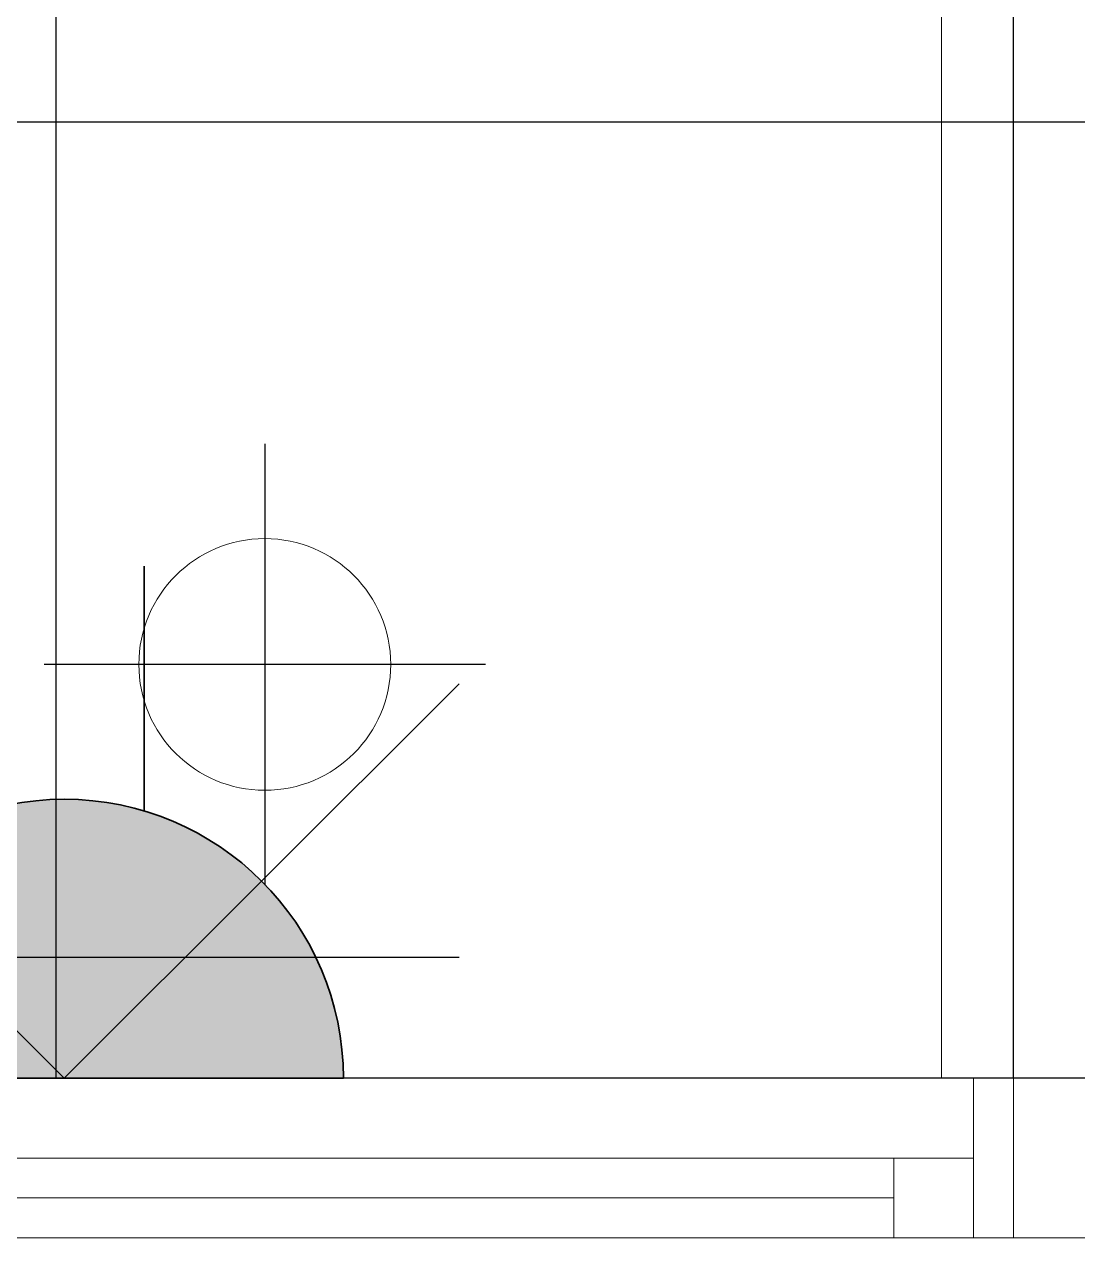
# Model space of a CAD drawing. Extents: x -178977 to 231842, y -29287 to 19916.
# Drawn here: x 40656 to 41316, y -910 to -149 of the extents above; entities that cross this region are included whole.
import ezdxf
from ezdxf.enums import TextEntityAlignment as Align

# ---------------------------------------------------------------- set-up
doc = ezdxf.new("R2010")
doc.units = 0
doc.header["$LTSCALE"] = 0.25
doc.linetypes.add('DASHDOT', pattern=[25.4, 12.7, -6.35, 0, -6.35])
for name, color, linetype, lineweight in [('01-First Floor-FUR$0$Aluminum', 251, 'Continuous', 5), ('01-First Floor-FUR$0$LOADING', 253, 'Continuous', 5), ('01-First Floor-FUR$0$NEW Wall', 166, 'Continuous', 5), ('01-First Floor-FUR$0$Walls', 251, 'Continuous', 5), ('E-LITE-CLNG-CNDT', 6, 'DASHDOT', 35), ('E-LITE-EXIT-NUMB', 6, 'Continuous', 25), ('E-POWR-WALL @ 100', 4, 'Continuous', 35)]:
    doc.layers.add(name, color=color, linetype=linetype, lineweight=lineweight)
doc.layers.add('01-First Floor-FUR$0$FALSE CEILING', color=251, linetype='Continuous')
doc.styles.add('DC_SIMPLEX', font='SIMPLEX.shx', dxfattribs={"width": 0.7})

# ---------------------------------------------------------------- blocks, each defined once
blk = doc.blocks.new('*X291')
at = {"color": 0}
for p, q in [((13, 1), (13, 1)), ((13, 1), (13, 1)), ((13, 1), (13, 1)), ((13, 1), (13, 1)), ((13, 1), (13, 1)), ((13, 1), (13, 1)), ((13, 1), (13, 1)), ((13, 1), (13, 1)), ((13, 1), (13, 1)), ((13, 1), (13, 1)), ((13, 1), (13, 1)), ((13, 1), (13, 1)), ((13, 1), (13, 1)), ((13, 1), (13, 1)), ((13, 1), (13, 1)), ((13, 1), (14, 1)), ((13, 1), (14, 1)), ((13, 1), (14, 1)), ((13, 1), (13, 1)), ((13, 1), (13, 1)), ((13, 1), (13, 1)), ((13, 1), (13, 1)), ((13, 1), (13, 1)), ((13, 1), (13, 1)), ((13, 1), (13, 1)), ((13, 1), (13, 1)), ((13, 1), (13, 1)), ((13, 1), (13, 1)), ((13, 1), (13, 1)), ((13, 1), (13, 1)), ((13, 1), (13, 1)), ((13, 1), (13, 1)), ((13, 1), (13, 1)), ((13, 1), (13, 1)), ((13, 1), (13, 1)), ((13, 1), (13, 1)), ((13, 1), (13, 1)), ((13, 1), (13, 1)), ((13, 1), (13, 1)), ((13, 1), (13, 1)), ((13, 1), (13, 1)), ((13, 1), (13, 1)), ((13, 1), (13, 1)), ((13, 1), (13, 1)), ((13, 1), (13, 1)), ((13, 1), (13, 1)), ((13, 1), (13, 1)), ((13, 1), (13, 1)), ((13, 1), (13, 1)), ((13, 1), (13, 1)), ((13, 1), (13, 1)), ((13, 1), (13, 1)), ((13, 1), (13, 1)), ((13, 1), (13, 1)), ((13, 1), (13, 1)), ((13, 1), (13, 1)), ((13, 1), (13, 1)), ((13, 1), (13, 1)), ((13, 1), (13, 1)), ((13, 1), (13, 1)), ((13, 1), (13, 1)), ((13, 1), (13, 1)), ((13, 1), (13, 1)), ((13, 1), (13, 1)), ((13, 1), (13, 1)), ((13, 1), (13, 1)), ((13, 1), (13, 1)), ((13, 1), (13, 1)), ((13, 1), (13, 1)), ((13, 1), (13, 1)), ((13, 1), (13, 1)), ((13, 1), (13, 1)), ((13, 1), (13, 1)), ((13, 1), (13, 1)), ((13, 1), (13, 1)), ((13, 1), (13, 1)), ((13, 1), (13, 1)), ((13, 1), (13, 1)), ((13, 1), (13, 1)), ((13, 1), (13, 1)), ((13, 1), (13, 1)), ((13, 1), (13, 1)), ((13, 1), (13, 1)), ((13, 1), (13, 1)), ((13, 1), (13, 1)), ((13, 1), (13, 1)), ((13, 1), (13, 1)), ((13, 1), (13, 1)), ((13, 1), (13, 1)), ((13, 1), (13, 1)), ((13, 1), (13, 1)), ((13, 1), (13, 1)), ((13, 1), (13, 1)), ((13, 1), (13, 1)), ((13, 1), (13, 1)), ((13, 1), (13, 1)), ((13, 1), (13, 1)), ((13, 1), (13, 1)), ((13, 1), (13, 1)), ((13, 1), (13, 1)), ((13, 1), (13, 1)), ((13, 1), (13, 1)), ((13, 1), (13, 1)), ((13, 1), (13, 1)), ((13, 1), (13, 1)), ((13, 1), (13, 1)), ((13, 1), (13, 1)), ((13, 1), (13, 1)), ((13, 1), (13, 1)), ((13, 1), (13, 1)), ((13, 1), (13, 1)), ((13, 1), (13, 1)), ((13, 1), (13, 1)), ((13, 1), (13, 1)), ((13, 1), (13, 1)), ((13, 1), (13, 1)), ((13, 1), (13, 1)), ((13, 1), (13, 1)), ((13, 1), (13, 1)), ((13, 1), (13, 1)), ((13, 1), (13, 1)), ((13, 1), (13, 1)), ((13, 1), (13, 1)), ((13, 1), (14, 1)), ((13, 0), (13, 0)), ((13, 0), (13, 0)), ((13, 0), (13, 0)), ((13, 0), (13, 0)), ((13, 0), (13, 0)), ((13, 0), (13, 0)), ((13, 0), (13, 0)), ((13, 0), (13, 0)), ((13, 0), (13, 0)), ((13, 0), (13, 0)), ((13, 0), (13, 0)), ((13, 0), (13, 0)), ((13, 0), (13, 0)), ((13, 0), (13, 0)), ((13, 0), (13, 0)), ((13, 0), (13, 0)), ((13, 0), (13, 0)), ((13, 0), (13, 0)), ((13, 0), (13, 0)), ((13, 0), (13, 0)), ((13, 0), (13, 0)), ((13, 0), (13, 0)), ((13, 0), (13, 0)), ((13, 0), (13, 0)), ((13, 0), (13, 0)), ((13, 0), (13, 0)), ((13, 0), (13, 0)), ((13, 0), (13, 0)), ((13, 0), (13, 0)), ((13, 0), (13, 0)), ((13, 0), (13, 0)), ((13, 0), (13, 0)), ((13, 0), (13, 0)), ((13, 0), (13, 0)), ((13, 0), (13, 0)), ((13, 0), (13, 0)), ((13, 0), (13, 0)), ((13, 0), (13, 0)), ((13, 0), (13, 0)), ((13, 0), (13, 0)), ((13, 0), (13, 0)), ((13, 0), (13, 0)), ((13, 0), (13, 0)), ((13, 0), (13, 0)), ((13, 0), (13, 0)), ((13, 0), (13, 0)), ((13, 0), (13, 0)), ((13, 0), (13, 0)), ((13, 0), (14, 0)), ((13, 0), (14, 0)), ((13, 0), (13, 0)), ((13, 0), (14, 0)), ((14, 1), (14, 1)), ((14, 1), (14, 1)), ((14, 1), (14, 1)), ((14, 1), (14, 1)), ((14, 1), (14, 1)), ((14, 1), (14, 1)), ((14, 1), (14, 1)), ((14, 1), (14, 1)), ((14, 1), (14, 1)), ((14, 1), (14, 1)), ((14, 1), (14, 1)), ((14, 1), (14, 1)), ((14, 1), (14, 1)), ((14, 1), (14, 1)), ((14, 1), (14, 1)), ((14, 1), (14, 1)), ((14, 1), (14, 1)), ((14, 1), (14, 1)), ((14, 1), (14, 1)), ((14, 1), (14, 1)), ((14, 1), (14, 1)), ((14, 1), (14, 1)), ((14, 1), (14, 1)), ((14, 1), (14, 1)), ((14, 1), (14, 1)), ((14, 1), (14, 1)), ((14, 1), (14, 1)), ((14, 1), (14, 1)), ((14, 1), (14, 1)), ((14, 1), (14, 1)), ((14, 1), (14, 1)), ((14, 1), (14, 1)), ((14, 1), (14, 1)), ((14, 1), (14, 1)), ((14, 1), (14, 1)), ((14, 1), (14, 1)), ((14, 1), (14, 1)), ((14, 1), (14, 1)), ((14, 1), (14, 1)), ((14, 1), (14, 1)), ((14, 1), (14, 1)), ((14, 1), (14, 1)), ((14, 1), (14, 1)), ((14, 1), (14, 1)), ((14, 1), (14, 1)), ((14, 1), (14, 1)), ((14, 1), (14, 1)), ((14, 1), (14, 1)), ((14, 1), (14, 1)), ((14, 1), (14, 1)), ((14, 1), (14, 1)), ((14, 1), (14, 1)), ((14, 1), (14, 1)), ((14, 1), (14, 1)), ((14, 1), (14, 1)), ((14, 1), (14, 1)), ((14, 1), (14, 1)), ((14, 1), (14, 1)), ((14, 1), (14, 1)), ((14, 1), (14, 1)), ((14, 1), (14, 1)), ((14, 1), (14, 1)), ((14, 1), (14, 1)), ((14, 1), (14, 1)), ((14, 1), (14, 1)), ((14, 1), (14, 1)), ((14, 1), (14, 1)), ((14, 1), (14, 1)), ((14, 1), (14, 1)), ((14, 1), (14, 1)), ((14, 1), (14, 1)), ((14, 1), (14, 1)), ((14, 1), (14, 1)), ((14, 1), (14, 1)), ((14, 1), (14, 1)), ((14, 1), (14, 1)), ((14, 1), (14, 1)), ((14, 1), (14, 1)), ((14, 1), (14, 1)), ((14, 1), (14, 1)), ((14, 1), (14, 1)), ((14, 1), (14, 1)), ((14, 1), (14, 1)), ((14, 1), (14, 1)), ((14, 1), (14, 1)), ((14, 1), (14, 1)), ((14, 1), (14, 1)), ((14, 1), (14, 1)), ((14, 1), (14, 1)), ((14, 1), (14, 1)), ((14, 1), (14, 1)), ((14, 1), (14, 1)), ((14, 1), (14, 1)), ((14, 1), (14, 1)), ((14, 0), (14, 0)), ((14, 0), (14, 0)), ((14, 0), (14, 0)), ((14, 0), (14, 0)), ((14, 0), (14, 0)), ((14, 0), (14, 0)), ((14, 0), (14, 0)), ((14, 0), (14, 0)), ((14, 0), (14, 0)), ((14, 0), (14, 0)), ((14, 0), (14, 0)), ((14, 0), (14, 0)), ((14, 0), (14, 0)), ((14, 0), (14, 0)), ((14, 0), (14, 0)), ((14, 0), (14, 0)), ((14, 0), (14, 0)), ((14, 0), (14, 0)), ((14, 0), (14, 0)), ((14, 0), (14, 0)), ((14, 0), (14, 0)), ((14, 0), (14, 0)), ((14, 0), (14, 0)), ((14, 0), (14, 0)), ((14, 0), (14, 0)), ((14, 0), (14, 0)), ((14, 0), (14, 0)), ((14, 0), (14, 0)), ((14, 0), (14, 0)), ((14, 0), (14, 0)), ((14, 0), (14, 0)), ((14, 0), (14, 0)), ((14, 0), (14, 0)), ((14, 0), (14, 0)), ((14, 0), (14, 0)), ((14, 0), (14, 0)), ((14, 0), (14, 0)), ((14, 0), (14, 0)), ((14, 0), (14, 0)), ((14, 0), (14, 0)), ((14, 0), (14, 0)), ((14, 0), (14, 0)), ((14, 0), (14, 0)), ((14, 0), (14, 0)), ((14, 0), (14, 0)), ((14, 0), (14, 0)), ((14, 0), (14, 0)), ((14, 0), (14, 0)), ((13, 0), (13, 0)), ((13, 0), (14, 0)), ((13, 0), (13, 0)), ((13, 0), (14, 0)), ((13, 0), (13, 0)), ((13, 0), (14, 0)), ((13, 0), (13, 0)), ((13, 0), (13, 0)), ((13, 0), (13, 0)), ((13, 0), (13, 0)), ((13, 0), (14, 0)), ((13, 0), (13, 0)), ((13, 0), (14, 0)), ((13, 0), (13, 0)), ((13, 0), (14, 0)), ((13, 0), (13, 0)), ((13, 0), (14, 0)), ((13, 0), (13, 0)), ((13, 0), (14, 0)), ((13, 0), (13, 0)), ((13, 0), (14, 0)), ((13, 0), (13, 0)), ((13, 0), (14, 0)), ((13, 0), (13, 0)), ((13, 0), (13, 0)), ((13, 0), (13, 0)), ((13, 0), (14, 0)), ((13, 0), (13, 0)), ((13, 0), (14, 0)), ((13, 0), (13, 0)), ((13, 0), (14, 0)), ((13, 0), (13, 0)), ((13, 0), (14, 0)), ((13, 0), (13, 0)), ((13, 0), (13, 0)), ((13, 0), (13, 0)), ((13, 0), (13, 0)), ((13, 0), (13, 0)), ((13, 0), (13, 0)), ((13, 0), (13, 0)), ((13, 0), (13, 0)), ((13, 0), (13, 0)), ((13, 0), (13, 0)), ((13, 0), (13, 0)), ((13, 0), (13, 0)), ((13, 0), (13, 0)), ((13, 0), (13, 0)), ((13, 0), (13, 0)), ((13, 0), (13, 0)), ((13, 0), (13, 0)), ((13, 0), (13, 0)), ((13, 0), (13, 0)), ((13, 0), (13, 0)), ((13, 0), (13, 0)), ((13, 0), (13, 0)), ((13, 0), (13, 0)), ((13, 0), (13, 0)), ((13, 0), (13, 0)), ((13, 0), (13, 0)), ((13, 0), (13, 0)), ((13, 0), (13, 0)), ((13, 0), (13, 0)), ((13, 0), (13, 0)), ((13, 0), (13, 0)), ((13, -1), (13, -1)), ((13, -1), (13, -1)), ((13, -1), (13, -1)), ((13, -1), (13, -1)), ((13, -1), (13, -1)), ((13, -1), (14, -1)), ((13, -1), (13, -1)), ((14, 0), (14, 0)), ((14, 0), (14, 0)), ((14, 0), (14, 0)), ((14, 0), (14, 0)), ((14, 0), (14, 0)), ((14, 0), (14, 0)), ((14, 0), (14, 0)), ((14, 0), (14, 0)), ((14, 0), (14, 0)), ((14, 0), (14, 0)), ((14, 0), (14, 0)), ((14, 0), (14, 0)), ((14, 0), (14, 0)), ((14, 0), (14, 0)), ((14, 0), (14, 0)), ((13, 0), (14, 0)), ((14, 0), (14, 0)), ((14, 0), (14, 0)), ((14, 0), (14, 0)), ((14, 0), (14, 0)), ((14, 0), (14, 0)), ((14, 0), (14, 0)), ((14, 0), (14, 0)), ((14, 0), (14, 0)), ((14, 0), (14, 0)), ((14, 0), (14, 0)), ((14, 0), (14, 0)), ((14, 0), (14, 0)), ((14, 0), (14, 0)), ((14, 0), (14, 0)), ((14, 0), (14, 0)), ((14, 0), (14, 0)), ((14, 0), (14, 0)), ((14, 0), (14, 0)), ((14, 0), (14, 0)), ((14, 0), (14, 0)), ((14, 0), (14, 0)), ((14, 0), (14, 0)), ((14, 0), (14, 0)), ((14, 0), (14, 0)), ((14, 0), (14, 0)), ((14, 0), (14, 0)), ((14, 0), (14, 0)), ((14, 0), (14, 0)), ((14, 0), (14, 0)), ((14, 0), (14, 0)), ((14, 0), (14, 0)), ((14, 0), (14, 0)), ((14, 0), (14, 0)), ((14, 0), (14, 0)), ((14, -1), (14, -1)), ((14, -1), (14, -1)), ((14, -1), (14, -1)), ((14, -1), (14, -1)), ((14, -1), (14, -1))]:
    blk.add_line(p, q, dxfattribs=at)
blk = doc.blocks.new('*X290')
at = {"color": 0}
for p, q in [((5, 3), (5, 3)), ((5, 3), (5, 3)), ((5, 3), (5, 3)), ((5, 3), (5, 3)), ((5, 3), (5, 3)), ((5, 3), (5, 3)), ((5, 3), (5, 3)), ((5, 3), (5, 3)), ((5, 3), (5, 3)), ((5, 3), (5, 3)), ((5, 3), (5, 3)), ((5, 3), (5, 3)), ((5, 3), (5, 3)), ((5, 3), (5, 3)), ((5, 3), (5, 3)), ((5, 3), (5, 3)), ((5, 3), (5, 3)), ((5, 3), (5, 3)), ((5, 3), (5, 3)), ((5, 3), (5, 3)), ((5, 3), (5, 3)), ((5, 3), (5, 3)), ((5, 3), (5, 3)), ((5, 3), (5, 3)), ((5, 3), (5, 3)), ((5, 3), (5, 3)), ((5, 3), (5, 3)), ((5, 3), (5, 3)), ((5, 3), (5, 3)), ((5, 3), (5, 3)), ((5, 3), (5, 3)), ((5, 3), (5, 3)), ((5, 3), (5, 3)), ((5, 3), (5, 3)), ((5, 3), (5, 3)), ((5, 3), (5, 3)), ((5, 3), (5, 3)), ((5, 3), (5, 3)), ((5, 3), (5, 3)), ((5, 3), (5, 3)), ((5, 3), (5, 3)), ((5, 3), (5, 3)), ((5, 3), (5, 3)), ((5, 3), (5, 3)), ((5, 3), (5, 3)), ((5, 3), (5, 3)), ((5, 3), (5, 3)), ((5, 3), (5, 3)), ((5, 3), (5, 3)), ((5, 3), (5, 3)), ((5, 3), (5, 3)), ((5, 3), (5, 3)), ((5, 3), (5, 3)), ((5, 3), (5, 3)), ((5, 3), (5, 3)), ((5, 3), (5, 3)), ((5, 3), (5, 3)), ((5, 3), (5, 3)), ((5, 3), (5, 3)), ((5, 3), (5, 3)), ((5, 3), (5, 3)), ((5, 3), (5, 3)), ((5, 3), (5, 3)), ((5, 3), (5, 3)), ((5, 3), (5, 3)), ((5, 3), (5, 3)), ((6, 3), (5, 3)), ((5, 3), (5, 3)), ((6, 3), (5, 3)), ((5, 3), (5, 3)), ((6, 3), (5, 3)), ((5, 3), (5, 3)), ((6, 3), (5, 3)), ((5, 3), (5, 3)), ((5, 3), (5, 3)), ((5, 3), (5, 3)), ((5, 3), (5, 3)), ((5, 3), (5, 3)), ((5, 3), (5, 3)), ((5, 3), (5, 3)), ((5, 3), (5, 3)), ((5, 3), (5, 3)), ((5, 3), (5, 3)), ((5, 3), (5, 3)), ((5, 3), (5, 3)), ((5, 3), (5, 3)), ((5, 3), (5, 3)), ((5, 3), (5, 3)), ((5, 3), (5, 3)), ((5, 3), (5, 3)), ((5, 3), (5, 3)), ((5, 3), (5, 3)), ((5, 3), (5, 3)), ((5, 3), (5, 3)), ((5, 3), (5, 3)), ((5, 3), (5, 3)), ((6, 3), (6, 3)), ((6, 3), (6, 3)), ((6, 3), (6, 3)), ((6, 3), (6, 3)), ((6, 3), (6, 3)), ((6, 3), (6, 3)), ((6, 3), (6, 3)), ((6, 3), (6, 3)), ((6, 3), (6, 3)), ((6, 3), (6, 3)), ((6, 3), (6, 3)), ((6, 3), (6, 3)), ((6, 3), (6, 3)), ((6, 3), (6, 3)), ((6, 3), (6, 3)), ((6, 3), (6, 3)), ((6, 3), (6, 3)), ((6, 3), (6, 3)), ((6, 3), (6, 3)), ((6, 3), (6, 3)), ((6, 3), (6, 3)), ((6, 3), (6, 3)), ((6, 3), (6, 3)), ((6, 3), (6, 3)), ((6, 3), (6, 3)), ((6, 3), (6, 3)), ((6, 3), (6, 3)), ((6, 3), (6, 3)), ((6, 3), (6, 3)), ((6, 3), (6, 3)), ((6, 3), (6, 3)), ((6, 3), (6, 3)), ((6, 3), (6, 3)), ((6, 3), (6, 3)), ((6, 3), (6, 3)), ((6, 3), (6, 3)), ((6, 3), (6, 3)), ((6, 3), (6, 3)), ((6, 3), (6, 3)), ((6, 3), (6, 3)), ((6, 3), (6, 3)), ((6, 3), (6, 3)), ((6, 3), (6, 3)), ((6, 3), (6, 3)), ((6, 3), (6, 3)), ((6, 3), (6, 3)), ((6, 3), (6, 3)), ((6, 3), (6, 3)), ((6, 3), (6, 3)), ((6, 3), (6, 3)), ((6, 3), (6, 3)), ((6, 3), (6, 3)), ((6, 3), (6, 3)), ((6, 3), (6, 3)), ((6, 3), (6, 3)), ((6, 3), (6, 3)), ((6, 3), (6, 3)), ((6, 3), (6, 3)), ((6, 3), (6, 3)), ((6, 3), (6, 3)), ((6, 3), (6, 3)), ((6, 3), (6, 3)), ((6, 3), (6, 3)), ((6, 3), (6, 3)), ((6, 3), (6, 3)), ((6, 3), (6, 3)), ((6, 3), (6, 3)), ((6, 3), (6, 3)), ((6, 3), (6, 3)), ((6, 3), (6, 3)), ((6, 3), (6, 3)), ((6, 3), (6, 3)), ((6, 3), (6, 3)), ((6, 3), (6, 3)), ((6, 3), (6, 3)), ((6, 3), (6, 3)), ((6, 3), (6, 3)), ((6, 3), (6, 3)), ((6, 3), (6, 3)), ((6, 3), (6, 3)), ((6, 3), (6, 3)), ((6, 3), (6, 3)), ((6, 3), (6, 3)), ((6, 3), (6, 3)), ((6, 3), (6, 3)), ((6, 3), (6, 3)), ((6, 3), (6, 3)), ((6, 3), (6, 3)), ((6, 3), (6, 3)), ((6, 3), (6, 3)), ((6, 3), (6, 3)), ((6, 3), (6, 3)), ((6, 3), (6, 3)), ((6, 3), (6, 3)), ((6, 3), (6, 3)), ((6, 3), (6, 3)), ((6, 3), (6, 3)), ((6, 3), (6, 3)), ((6, 3), (6, 3)), ((6, 3), (6, 3)), ((6, 3), (6, 3)), ((6, 3), (6, 3)), ((6, 3), (6, 3)), ((6, 3), (6, 3)), ((6, 3), (6, 3)), ((6, 3), (6, 3)), ((6, 3), (6, 3)), ((6, 3), (6, 3)), ((6, 3), (6, 3)), ((6, 3), (6, 3)), ((6, 3), (6, 3)), ((6, 3), (6, 3)), ((6, 3), (6, 3)), ((6, 3), (6, 3)), ((6, 3), (6, 3)), ((6, 3), (6, 3)), ((6, 3), (6, 3)), ((6, 3), (6, 3)), ((6, 3), (6, 3)), ((6, 3), (6, 3)), ((6, 3), (6, 3)), ((6, 3), (6, 3)), ((6, 3), (6, 3)), ((6, 3), (6, 3)), ((6, 3), (6, 3)), ((6, 3), (6, 3)), ((6, 3), (6, 3)), ((6, 3), (6, 3)), ((6, 3), (6, 3)), ((6, 3), (6, 3)), ((6, 3), (6, 3)), ((6, 3), (6, 3)), ((6, 3), (6, 3)), ((6, 3), (6, 3)), ((6, 3), (6, 3)), ((6, 3), (6, 3)), ((6, 3), (6, 3)), ((6, 3), (6, 3)), ((6, 3), (6, 3)), ((6, 3), (6, 3)), ((6, 3), (6, 3)), ((6, 3), (6, 3)), ((6, 3), (6, 3)), ((6, 3), (6, 3)), ((6, 3), (6, 3)), ((6, 3), (6, 3)), ((6, 3), (6, 3)), ((6, 3), (6, 3)), ((6, 3), (6, 3)), ((6, 3), (6, 3)), ((6, 3), (6, 3)), ((6, 3), (6, 3)), ((6, 3), (6, 3)), ((6, 3), (6, 3)), ((6, 3), (6, 3)), ((6, 3), (6, 3)), ((6, 3), (6, 3)), ((6, 3), (6, 3)), ((6, 3), (6, 3)), ((6, 3), (6, 3)), ((6, 3), (6, 3)), ((6, 3), (6, 3)), ((6, 3), (6, 3)), ((6, 3), (6, 3)), ((6, 3), (6, 3)), ((6, 3), (6, 3)), ((6, 3), (6, 3)), ((6, 3), (6, 3)), ((6, 3), (6, 3)), ((6, 3), (6, 3)), ((6, 3), (6, 3)), ((6, 3), (6, 3)), ((6, 3), (6, 3)), ((6, 3), (6, 3)), ((6, 3), (6, 3)), ((6, 3), (6, 3)), ((6, 3), (6, 3)), ((6, 3), (6, 3)), ((6, 3), (6, 3)), ((6, 3), (6, 3)), ((6, 3), (6, 3)), ((6, 3), (6, 3)), ((6, 3), (6, 3)), ((6, 3), (6, 3)), ((6, 3), (6, 3)), ((6, 3), (6, 3)), ((6, 3), (6, 3)), ((6, 3), (6, 3)), ((6, 3), (6, 3)), ((6, 3), (6, 3)), ((6, 3), (6, 3)), ((6, 3), (6, 3)), ((6, 3), (6, 3)), ((6, 3), (6, 3)), ((6, 3), (6, 3)), ((6, 3), (6, 3)), ((6, 3), (6, 3)), ((6, 3), (6, 3)), ((6, 3), (6, 3)), ((6, 3), (6, 3)), ((6, 3), (6, 3)), ((6, 3), (6, 3)), ((6, 3), (6, 3)), ((6, 3), (6, 3)), ((6, 3), (5, 3)), ((6, 3), (5, 3)), ((6, 3), (5, 3)), ((6, 3), (5, 3)), ((6, 3), (5, 3)), ((6, 3), (6, 3)), ((6, 3), (6, 3)), ((6, 3), (6, 3)), ((6, 3), (6, 3)), ((6, 3), (6, 3)), ((6, 3), (6, 3)), ((6, 3), (6, 3)), ((6, 3), (6, 3)), ((6, 3), (6, 3)), ((6, 3), (6, 3)), ((6, 3), (6, 3)), ((6, 3), (6, 3)), ((6, 3), (6, 3)), ((6, 3), (6, 3)), ((6, 3), (6, 3)), ((6, 3), (6, 3)), ((6, 3), (6, 3)), ((6, 3), (6, 3)), ((6, 3), (6, 3)), ((6, 3), (6, 3)), ((6, 3), (6, 3)), ((6, 3), (6, 3)), ((6, 3), (6, 3)), ((6, 3), (6, 3)), ((6, 3), (6, 3)), ((6, 3), (6, 3)), ((6, 3), (6, 3)), ((6, 3), (6, 3)), ((6, 3), (6, 3)), ((6, 3), (6, 3)), ((6, 3), (6, 3)), ((6, 3), (6, 3)), ((6, 3), (6, 3)), ((6, 3), (6, 3)), ((6, 3), (6, 3)), ((6, 3), (6, 3)), ((6, 3), (6, 3)), ((6, 3), (6, 3)), ((6, 3), (6, 3)), ((6, 3), (6, 3)), ((6, 3), (6, 3)), ((6, 3), (6, 3)), ((6, 3), (6, 3)), ((6, 3), (6, 3)), ((6, 3), (6, 3)), ((6, 3), (6, 3)), ((6, 3), (6, 3)), ((6, 3), (6, 3)), ((6, 3), (6, 3)), ((6, 3), (6, 3)), ((6, 3), (6, 3)), ((6, 3), (6, 3)), ((6, 3), (6, 3)), ((6, 3), (6, 3)), ((6, 3), (6, 3)), ((6, 3), (6, 3)), ((6, 3), (6, 3)), ((6, 3), (6, 3)), ((6, 3), (6, 3)), ((6, 3), (6, 3)), ((6, 3), (6, 3)), ((6, 3), (6, 3)), ((6, 3), (6, 3)), ((6, 3), (6, 3)), ((6, 3), (6, 3)), ((6, 3), (6, 3)), ((6, 3), (6, 3)), ((6, 3), (6, 3)), ((6, 3), (6, 3)), ((6, 3), (6, 3)), ((6, 3), (6, 3)), ((6, 3), (6, 3)), ((6, 3), (6, 3)), ((6, 3), (6, 3)), ((6, 3), (6, 3)), ((6, 3), (6, 3)), ((6, 3), (6, 3)), ((6, 3), (6, 3)), ((6, 3), (6, 3)), ((6, 3), (6, 3)), ((6, 3), (6, 3)), ((6, 3), (6, 3)), ((6, 3), (6, 3)), ((6, 3), (6, 3)), ((6, 3), (6, 3)), ((6, 3), (6, 3)), ((6, 3), (6, 3)), ((6, 3), (6, 3)), ((6, 3), (6, 3)), ((6, 3), (6, 3)), ((6, 3), (6, 3)), ((6, 3), (6, 3)), ((6, 3), (6, 3)), ((6, 3), (6, 3)), ((6, 3), (6, 3)), ((6, 3), (6, 3)), ((6, 3), (6, 3)), ((6, 3), (6, 3)), ((6, 3), (6, 3)), ((6, 3), (6, 3)), ((6, 3), (6, 3)), ((6, 3), (6, 3)), ((6, 3), (6, 3)), ((6, 3), (6, 3)), ((6, 3), (6, 3)), ((6, 3), (6, 3)), ((6, 3), (6, 3)), ((6, 3), (6, 3)), ((6, 3), (6, 3)), ((6, 3), (6, 3)), ((6, 3), (6, 3)), ((6, 3), (6, 3)), ((6, 3), (6, 3)), ((6, 3), (6, 3)), ((6, 3), (6, 3)), ((6, 3), (6, 3)), ((6, 3), (6, 3)), ((6, 3), (6, 3)), ((6, 3), (6, 3)), ((6, 3), (6, 3)), ((6, 3), (6, 3)), ((6, 3), (6, 3)), ((6, 3), (6, 3)), ((6, 3), (6, 3)), ((6, 3), (6, 3)), ((6, 3), (6, 3)), ((6, 3), (6, 3)), ((6, 3), (6, 3)), ((6, 3), (6, 3)), ((6, 3), (6, 3)), ((6, 3), (6, 3)), ((6, 3), (6, 3)), ((6, 3), (6, 3)), ((6, 3), (6, 3)), ((6, 3), (6, 3)), ((6, 3), (6, 3)), ((6, 3), (6, 3)), ((6, 3), (6, 3)), ((6, 3), (6, 3)), ((6, 3), (6, 3)), ((6, 3), (6, 3)), ((6, 3), (6, 3)), ((6, 3), (6, 3)), ((6, 3), (6, 3)), ((6, 3), (6, 3)), ((6, 3), (6, 3)), ((6, 3), (6, 3)), ((6, 3), (6, 3)), ((6, 3), (6, 3)), ((6, 3), (6, 3)), ((6, 3), (6, 3)), ((6, 3), (6, 3)), ((6, 3), (6, 3)), ((6, 3), (6, 3)), ((6, 3), (6, 3)), ((6, 3), (6, 3)), ((6, 3), (6, 3)), ((6, 3), (6, 3)), ((6, 3), (6, 3)), ((6, 3), (6, 3)), ((6, 3), (6, 3)), ((6, 3), (6, 3)), ((6, 3), (6, 3)), ((6, 3), (6, 3)), ((6, 3), (6, 3)), ((6, 3), (6, 3)), ((6, 3), (6, 3)), ((6, 3), (6, 3)), ((6, 3), (6, 3)), ((6, 3), (6, 3)), ((6, 3), (6, 3)), ((6, 3), (6, 3)), ((6, 3), (6, 3)), ((6, 3), (6, 3)), ((6, 3), (6, 3)), ((6, 3), (6, 3)), ((6, 3), (6, 3)), ((6, 3), (6, 3)), ((6, 3), (6, 3)), ((6, 3), (6, 3)), ((6, 3), (6, 3)), ((6, 3), (6, 3)), ((6, 3), (6, 3)), ((6, 3), (6, 3)), ((6, 3), (6, 3)), ((6, 3), (6, 3)), ((6, 3), (6, 3)), ((6, 3), (6, 3)), ((6, 3), (6, 3)), ((6, 3), (6, 3)), ((6, 3), (6, 3)), ((6, 3), (6, 3)), ((6, 3), (6, 3)), ((6, 3), (6, 3)), ((6, 3), (6, 3)), ((6, 3), (6, 3)), ((6, 3), (6, 3)), ((6, 3), (6, 3)), ((6, 3), (6, 3)), ((6, 3), (6, 3)), ((6, 3), (6, 3)), ((6, 3), (6, 3)), ((6, 3), (6, 3)), ((6, 3), (6, 3)), ((6, 3), (6, 3)), ((6, 3), (6, 3)), ((6, 3), (6, 3)), ((6, 3), (6, 3)), ((6, 3), (6, 3)), ((6, 3), (6, 3)), ((6, 3), (6, 3)), ((6, 3), (6, 3)), ((6, 3), (6, 3)), ((6, 3), (6, 3)), ((6, 3), (6, 3)), ((6, 3), (6, 3)), ((6, 3), (6, 3)), ((6, 3), (6, 3)), ((6, 3), (6, 3)), ((6, 3), (6, 3)), ((6, 3), (6, 3)), ((6, 3), (6, 3)), ((6, 3), (6, 3)), ((6, 3), (6, 3)), ((6, 3), (6, 3)), ((6, 3), (6, 3)), ((6, 3), (6, 3)), ((6, 3), (6, 3)), ((6, 3), (6, 3)), ((6, 3), (6, 3)), ((6, 3), (6, 3)), ((6, 3), (6, 3)), ((6, 3), (6, 3)), ((6, 3), (6, 3)), ((6, 3), (6, 3)), ((6, 3), (6, 3)), ((6, 3), (6, 3)), ((6, 3), (6, 3)), ((6, 3), (6, 3)), ((6, 3), (6, 3)), ((6, 3), (6, 3)), ((6, 3), (6, 3)), ((6, 3), (6, 3)), ((6, 3), (6, 3)), ((6, 3), (6, 3)), ((6, 3), (6, 3)), ((6, 3), (6, 3)), ((6, 3), (6, 3)), ((6, 3), (6, 3)), ((6, 3), (6, 3)), ((6, 3), (6, 3)), ((6, 3), (6, 3)), ((6, 3), (6, 3)), ((6, 3), (6, 3)), ((6, 3), (6, 3)), ((6, 3), (6, 3)), ((6, 3), (6, 3)), ((6, 3), (6, 3)), ((6, 3), (6, 3)), ((6, 3), (6, 3)), ((6, 3), (6, 3)), ((6, 3), (6, 3)), ((6, 3), (6, 3)), ((6, 3), (6, 3)), ((6, 3), (6, 3)), ((6, 3), (6, 3)), ((6, 3), (6, 3)), ((6, 3), (6, 3)), ((6, 3), (6, 3)), ((6, 3), (6, 3)), ((6, 3), (6, 3)), ((6, 3), (6, 3)), ((6, 3), (6, 3)), ((6, 3), (6, 3)), ((6, 3), (6, 3)), ((6, 3), (6, 3)), ((6, 3), (6, 3)), ((6, 3), (6, 3)), ((6, 3), (6, 3)), ((6, 3), (6, 3)), ((6, 3), (6, 3)), ((6, 3), (6, 3)), ((6, 3), (6, 3)), ((6, 3), (6, 3)), ((6, 3), (6, 3)), ((6, 3), (6, 3)), ((6, 3), (6, 3)), ((6, 3), (6, 3)), ((6, 3), (6, 3)), ((6, 3), (6, 3)), ((6, 3), (6, 3)), ((6, 3), (6, 3)), ((6, 3), (6, 3)), ((6, 3), (6, 3)), ((6, 3), (6, 3)), ((6, 3), (6, 3)), ((6, 3), (6, 3)), ((6, 3), (6, 3)), ((6, 3), (6, 3)), ((6, 3), (6, 3)), ((6, 3), (6, 3)), ((6, 3), (6, 3)), ((6, 3), (6, 3)), ((6, 3), (6, 3)), ((6, 3), (6, 3)), ((6, 3), (6, 3)), ((6, 3), (6, 3)), ((6, 3), (6, 3)), ((6, 3), (6, 3)), ((6, 3), (6, 3)), ((6, 3), (6, 3)), ((6, 3), (6, 3)), ((6, 3), (6, 3)), ((6, 3), (6, 3)), ((6, 3), (6, 3)), ((6, 3), (6, 3)), ((6, 3), (6, 3))]:
    blk.add_line(p, q, dxfattribs=at)
blk = doc.blocks.new('01-First Floor-FUR$0$GF21043-P')
at = {"color": 0}
for p, q in [((0.8, 0.75), (-0.8, 0.75)), ((0.8, 0), (0.8, 0.75))]:
    blk.add_line(p, q, dxfattribs=at)
for points in [[(0.8, 0.75), (0.8, 0.75), (0.8, 0.75), (0.8, 0.75), (0.8, 0.75), (0.8, 0.75), (0.8, 0.75), (0.8, 0.75), (0.8, 0.75), (0.8, 0.75), (0.8, 0.75), (0.8, 0.75), (0.8, 0.75), (0.8, 0.75), (0.8, 0.75), (0.8, 0.75), (0.8, 0.75), (0.8, 0.75), (0.8, 0.75), (0.8, 0.75), (0.8, 0.75), (0.8, 0.75), (0.8, 0.75), (0.8, 0.75), (0.8, 0.75), (0.8, 0.75), (0.8, 0.75), (0.8, 0.75), (0.8, 0.75), (0.8, 0.75), (0.8, 0.75), (0.8, 0.75), (0.8, 0.75), (0.8, 0.75), (0.8, 0.75), (0.8, 0.75), (0.8, 0.75), (0.8, 0.75), (0.8, 0.75), (0.8, 0.75), (0.8, 0.75), (0.8, 0.75), (0.8, 0.75), (0.8, 0.75), (0.8, 0.75), (0.8, 0.75), (0.8, 0.75), (0.8, 0.75), (0.8, 0.75), (0.8, 0.75), (0.8, 0.75), (0.8, 0.75), (0.8, 0.75), (0.8, 0.75), (0.8, 0.75), (0.8, 0.75), (0.8, 0.75), (0.8, 0.75), (0.8, 0.75), (0.8, 0.75), (0.8, 0.75), (0.8, 0.75), (0.8, 0.75), (0.8, 0.75), (0.8, 0.75), (0.8, 0.75), (0.8, 0.75), (0.8, 0.75), (0.8, 0.75), (0.8, 0.75), (0.8, 0.75), (0.8, 0.75), (0.8, 0.75), (0.8, 0.75), (0.8, 0.75), (0.8, 0.75), (0.8, 0.75), (0.8, 0.75), (0.8, 0.75), (0.8, 0.75), (0.8, 0.75), (0.8, 0.75), (0.8, 0.75), (0.8, 0.75), (0.8, 0.75), (0.8, 0.75), (0.8, 0.75), (0.8, 0.75), (0.8, 0.75), (0.8, 0.75), (0.8, 0.75), (0.8, 0.75), (0.8, 0.75), (0.8, 0.75), (0.8, 0.75), (0.8, 0.75), (0.8, 0.75), (0.8, 0.75), (0.8, 0.75), (0.8, 0.75), (0.8, 0.75), (0.8, 0.75), (0.8, 0.75), (0.8, 0.75), (0.8, 0.75), (0.8, 0.75), (0.8, 0.75), (0.8, 0.75), (0.8, 0.75), (0.8, 0.75), (0.8, 0.75), (0.8, 0.75), (0.8, 0.75), (0.8, 0.75), (0.8, 0.75), (0.8, 0.75), (0.8, 0.75), (0.8, 0.75), (0.8, 0.75), (0.8, 0.75), (0.8, 0.75), (0.8, 0.75), (0.8, 0.75), (0.8, 0.75), (0.8, 0.75), (0.8, 0.75), (0.8, 0.75), (0.8, 0.75), (0.8, 0.75), (0.8, 0.75), (0.8, 0.75), (0.8, 0.75), (0.8, 0.75), (0.8, 0.75), (0.8, 0.75), (0.8, 0.75), (0.8, 0.75), (0.8, 0.75), (0.8, 0.75), (0.8, 0.75), (0.8, 0.75), (0.8, 0.75), (0.8, 0.75), (0.8, 0.75), (0.8, 0.75), (0.8, 0.75), (0.8, 0.75), (0.8, 0.75), (0.8, 0.75), (0.8, 0.75), (0.8, 0.75), (0.8, 0.75), (0.8, 0.75), (0.8, 0.75), (0.8, 0.75), (0.8, 0.75), (0.8, 0.75), (0.8, 0.75), (0.8, 0.75), (0.8, 0.75), (0.8, 0.75), (0.8, 0.75), (0.8, 0.75), (0.8, 0.75), (0.8, 0.75), (0.8, 0.75), (0.8, 0.75), (0.8, 0.75), (0.8, 0.75), (0.8, 0.75), (0.8, 0.75), (0.8, 0.75), (0.8, 0.75), (0.8, 0.75), (0.8, 0.75), (0.8, 0.75), (0.8, 0.75), (0.8, 0.75), (0.8, 0.75), (0.8, 0.75), (0.8, 0.75), (0.8, 0.75), (0.8, 0.75), (0.8, 0.75), (0.8, 0.75), (0.8, 0.75), (0.8, 0.75), (0.8, 0.75), (0.8, 0.75), (0.8, 0.75), (0.8, 0.75), (0.8, 0.75), (0.8, 0.75), (0.8, 0.75), (0.8, 0.75), (0.8, 0.75), (0.8, 0.75), (0.8, 0.75), (0.8, 0.75), (0.8, 0.75), (0.8, 0.75), (0.8, 0.75), (0.8, 0.75), (0.8, 0.75), (0.8, 0.75), (0.8, 0.75), (0.8, 0.75), (0.8, 0.75), (0.8, 0.75), (0.8, 0.75), (0.8, 0.75), (0.8, 0.75), (0.8, 0.75), (0.8, 0.75), (0.8, 0.75), (0.8, 0.75), (0.8, 0.75), (0.8, 0.75), (0.8, 0.75), (0.8, 0.75), (0.8, 0.75), (0.8, 0.75), (0.8, 0.75), (0.8, 0.75), (0.8, 0.75), (0.8, 0.75), (0.8, 0.75), (0.8, 0.75), (0.8, 0.75), (0.8, 0.75), (0.8, 0.75), (0.8, 0.75), (0.8, 0.75), (0.8, 0.75), (0.8, 0.75), (0.8, 0.75), (0.8, 0.75), (0.8, 0.75), (0.8, 0.75), (0.8, 0.75), (0.8, 0.75), (0.8, 0.75), (0.8, 0.75), (0.8, 0.75), (0.8, 0.75), (0.8, 0.75), (0.8, 0.75), (0.8, 0.75), (0.8, 0.75), (0.8, 0.75), (0.8, 0.75), (0.8, 0.75), (0.8, 0.75), (0.8, 0.75), (0.8, 0.75), (0.8, 0.75), (0.8, 0.75), (0.8, 0.75), (0.8, 0.75), (0.8, 0.75), (0.8, 0.75), (0.8, 0.75), (0.8, 0.75), (0.8, 0.75), (0.8, 0.75), (0.8, 0.75), (0.8, 0.75), (0.8, 0.75), (0.8, 0.75), (0.8, 0.75), (0.8, 0.75), (0.8, 0.75), (0.8, 0.75), (0.8, 0.75), (0.8, 0.75), (0.8, 0.75), (0.8, 0.75)], [(0.8, 0.75), (0.8, 0.75), (0.8, 0.75), (0.8, 0.75), (0.8, 0.75), (0.8, 0.75), (0.8, 0.75), (0.8, 0.75), (0.8, 0.75), (0.8, 0.75), (0.8, 0.75), (0.8, 0.75), (0.8, 0.75), (0.8, 0.75), (0.8, 0.75), (0.8, 0.75), (0.8, 0.75), (0.8, 0.75), (0.8, 0.75), (0.8, 0.75), (0.8, 0.75), (0.8, 0.75), (0.8, 0.75), (0.8, 0.75), (0.8, 0.75), (0.8, 0.75), (0.8, 0.75), (0.8, 0.75), (0.8, 0.75), (0.8, 0.75), (0.8, 0.75), (0.8, 0.75), (0.8, 0.75), (0.8, 0.75), (0.8, 0.75), (0.8, 0.75), (0.8, 0.75), (0.8, 0.75), (0.8, 0.75), (0.8, 0.75), (0.8, 0.75), (0.8, 0.75), (0.8, 0.75), (0.8, 0.75), (0.8, 0.75), (0.8, 0.75), (0.8, 0.75), (0.8, 0.75), (0.8, 0.75), (0.8, 0.75), (0.8, 0.75), (0.8, 0.75), (0.8, 0.75), (0.8, 0.75), (0.8, 0.75), (0.8, 0.75), (0.8, 0.75), (0.8, 0.75), (0.8, 0.75), (0.8, 0.75), (0.8, 0.75), (0.8, 0.75), (0.8, 0.75), (0.8, 0.75), (0.8, 0.75), (0.8, 0.75), (0.8, 0.75), (0.8, 0.75), (0.8, 0.75), (0.8, 0.75), (0.8, 0.75), (0.8, 0.75), (0.8, 0.75), (0.8, 0.75), (0.8, 0.75), (0.8, 0.75), (0.8, 0.75), (0.8, 0.75), (0.8, 0.75), (0.8, 0.75), (0.8, 0.75), (0.8, 0.75), (0.8, 0.75), (0.8, 0.75), (0.8, 0.75), (0.8, 0.75), (0.8, 0.75), (0.8, 0.75), (0.8, 0.75), (0.8, 0.75), (0.8, 0.75), (0.8, 0.75), (0.8, 0.75), (0.8, 0.75), (0.8, 0.75), (0.8, 0.75), (0.8, 0.75), (0.8, 0.75), (0.8, 0.75), (0.8, 0.75), (0.8, 0.75), (0.8, 0.75), (0.8, 0.75), (0.8, 0.75), (0.8, 0.75), (0.8, 0.75), (0.8, 0.75), (0.8, 0.75), (0.8, 0.75), (0.8, 0.75), (0.8, 0.75), (0.8, 0.75), (0.8, 0.75), (0.8, 0.75), (0.8, 0.75), (0.8, 0.75), (0.8, 0.75), (0.8, 0.75), (0.8, 0.75), (0.8, 0.75), (0.8, 0.75), (0.8, 0.75), (0.8, 0.75), (0.8, 0.75), (0.8, 0.75), (0.8, 0.75), (0.8, 0.75), (0.8, 0.75), (0.8, 0.75), (0.8, 0.75), (0.8, 0.75), (0.8, 0.75), (0.8, 0.75), (0.8, 0.75), (0.8, 0.75), (0.8, 0.75), (0.8, 0.75), (0.8, 0.75), (0.8, 0.75), (0.8, 0.75), (0.8, 0.75), (0.8, 0.75), (0.8, 0.75), (0.8, 0.75), (0.8, 0.75), (0.8, 0.75), (0.8, 0.75), (0.8, 0.75), (0.8, 0.75), (0.8, 0.75), (0.8, 0.75), (0.8, 0.75), (0.8, 0.75), (0.8, 0.75), (0.8, 0.75), (0.8, 0.75), (0.8, 0.75), (0.8, 0.75), (0.8, 0.75), (0.8, 0.75), (0.8, 0.75), (0.8, 0.75), (0.8, 0.75), (0.8, 0.75), (0.8, 0.75), (0.8, 0.75), (0.8, 0.75), (0.8, 0.75), (0.8, 0.75), (0.8, 0.75), (0.8, 0.75), (0.8, 0.75), (0.8, 0.75), (0.8, 0.75), (0.8, 0.75), (0.8, 0.75), (0.8, 0.75), (0.8, 0.75), (0.8, 0.75), (0.8, 0.75), (0.8, 0.75), (0.8, 0.75), (0.8, 0.75), (0.8, 0.75), (0.8, 0.75), (0.8, 0.75), (0.8, 0.75), (0.8, 0.75), (0.8, 0.75), (0.8, 0.75), (0.8, 0.75), (0.8, 0.75), (0.8, 0.75), (0.8, 0.75), (0.8, 0.75), (0.8, 0.75), (0.8, 0.75), (0.8, 0.75), (0.8, 0.75), (0.8, 0.75), (0.8, 0.75), (0.8, 0.75), (0.8, 0.75), (0.8, 0.75), (0.8, 0.75), (0.8, 0.75), (0.8, 0.75), (0.8, 0.75), (0.8, 0.75), (0.8, 0.75), (0.8, 0.75), (0.8, 0.75), (0.8, 0.75), (0.8, 0.75), (0.8, 0.75), (0.8, 0.75), (0.8, 0.75), (0.8, 0.75), (0.8, 0.75)], [(0.8, 0.75), (0.8, 0.75), (0.8, 0.75), (0.8, 0.75), (0.8, 0.75), (0.8, 0.75), (0.8, 0.75), (0.8, 0.75), (0.8, 0.75), (0.8, 0.75), (0.8, 0.75), (0.8, 0.75), (0.8, 0.75), (0.8, 0.75), (0.8, 0.75), (0.8, 0.75), (0.8, 0.75), (0.8, 0.75), (0.8, 0.75), (0.8, 0.75), (0.8, 0.75), (0.8, 0.75), (0.8, 0.75), (0.8, 0.75), (0.8, 0.75), (0.8, 0.75), (0.8, 0.75), (0.8, 0.75), (0.8, 0.75), (0.8, 0.75), (0.8, 0.75), (0.8, 0.75), (0.8, 0.75), (0.8, 0.75), (0.8, 0.75), (0.8, 0.75), (0.8, 0.75), (0.8, 0.75), (0.8, 0.75), (0.8, 0.75), (0.8, 0.75), (0.8, 0.75), (0.8, 0.75), (0.8, 0.75), (0.8, 0.75), (0.8, 0.75), (0.8, 0.75), (0.8, 0.75), (0.8, 0.75), (0.8, 0.75), (0.8, 0.75), (0.8, 0.75), (0.8, 0.75), (0.8, 0.75), (0.8, 0.75), (0.8, 0.75), (0.8, 0.75), (0.8, 0.75), (0.8, 0.75), (0.8, 0.75), (0.8, 0.75), (0.8, 0.75), (0.8, 0.75), (0.8, 0.75), (0.8, 0.75), (0.8, 0.75), (0.8, 0.75), (0.8, 0.75), (0.8, 0.75), (0.8, 0.75), (0.8, 0.75), (0.8, 0.75), (0.8, 0.75), (0.8, 0.75), (0.8, 0.75), (0.8, 0.75), (0.8, 0.75), (0.8, 0.75), (0.8, 0.75), (0.8, 0.75), (0.8, 0.75), (0.8, 0.75), (0.8, 0.75), (0.8, 0.75), (0.8, 0.75), (0.8, 0.75), (0.8, 0.75), (0.8, 0.75), (0.8, 0.75), (0.8, 0.75), (0.8, 0.75), (0.8, 0.75), (0.8, 0.75), (0.8, 0.75), (0.8, 0.75), (0.8, 0.75), (0.8, 0.75), (0.8, 0.75), (0.8, 0.75), (0.8, 0.75), (0.8, 0.75), (0.8, 0.75), (0.8, 0.75), (0.8, 0.75), (0.8, 0.75), (0.8, 0.75), (0.8, 0.75), (0.8, 0.75), (0.8, 0.75), (0.8, 0.75), (0.8, 0.75), (0.8, 0.75), (0.8, 0.75), (0.8, 0.75), (0.8, 0.75), (0.8, 0.75), (0.8, 0.75), (0.8, 0.75), (0.8, 0.75), (0.8, 0.75), (0.8, 0.75), (0.8, 0.75), (0.8, 0.75), (0.8, 0.75), (0.8, 0.75), (0.8, 0.75), (0.8, 0.75), (0.8, 0.75), (0.8, 0.75), (0.8, 0.75), (0.8, 0.75), (0.8, 0.75), (0.8, 0.75), (0.8, 0.75), (0.8, 0.75), (0.8, 0.75), (0.8, 0.75), (0.8, 0.75), (0.8, 0.75), (0.8, 0.75), (0.8, 0.75), (0.8, 0.75), (0.8, 0.75), (0.8, 0.75), (0.8, 0.75), (0.8, 0.75), (0.8, 0.75), (0.8, 0.75), (0.8, 0.75), (0.8, 0.75), (0.8, 0.75), (0.8, 0.75), (0.8, 0.75), (0.8, 0.75), (0.8, 0.75), (0.8, 0.75), (0.8, 0.75), (0.8, 0.75), (0.8, 0.75), (0.8, 0.75), (0.8, 0.75), (0.8, 0.75), (0.8, 0.75), (0.8, 0.75), (0.8, 0.75), (0.8, 0.75), (0.8, 0.75), (0.8, 0.75), (0.8, 0.75), (0.8, 0.75), (0.8, 0.75), (0.8, 0.75), (0.8, 0.75), (0.8, 0.75), (0.8, 0.75), (0.8, 0.75), (0.8, 0.75), (0.8, 0.75), (0.8, 0.75), (0.8, 0.75), (0.8, 0.75), (0.8, 0.75), (0.8, 0.75), (0.8, 0.75), (0.8, 0.75), (0.8, 0.75), (0.8, 0.75), (0.8, 0.75), (0.8, 0.75), (0.8, 0.75), (0.8, 0.75), (0.8, 0.75), (0.8, 0.75), (0.8, 0.75), (0.8, 0.75), (0.8, 0.75), (0.8, 0.75), (0.8, 0.75), (0.8, 0.75), (0.8, 0.75), (0.8, 0.75), (0.8, 0.75), (0.8, 0.75), (0.8, 0.75), (0.8, 0.75), (0.8, 0.75), (0.8, 0.75), (0.8, 0.75), (0.8, 0.75), (0.8, 0.75), (0.8, 0.75), (0.8, 0.75), (0.8, 0.75), (0.8, 0.75)]]:
    blk.add_lwpolyline(points, close=True, dxfattribs=at)
at = {"layer": '01-First Floor-FUR$0$NEW Wall', "color": 0, "linetype": 'Continuous'}
for points in [[(0.8, 0.75), (0.8, 0.75), (0.8, 0.75), (0.8, 0.75), (0.8, 0.75), (0.8, 0.75), (0.8, 0.75), (0.8, 0.75), (0.8, 0.75), (0.8, 0.75)], [(0.8, 0.75), (0.8, 0.75), (0.8, 0.75), (0.8, 0.75), (0.8, 0.75), (0.8, 0.75), (0.8, 0.75), (0.8, 0.75), (0.8, 0.75)], [(0.8, 0.75), (0.8, 0.75), (0.8, 0.75), (0.8, 0.75), (0.8, 0.75), (0.8, 0.75), (0.8, 0.75), (0.8, 0.75), (0.8, 0.75), (0.8, 0.75), (0.8, 0.75), (0.8, 0.75), (0.8, 0.75), (0.8, 0.75), (0.8, 0.75), (0.8, 0.75), (0.8, 0.75), (0.8, 0.75)], [(0.8, 0.75), (0.8, 0.75), (0.8, 0.75), (0.8, 0.75), (0.8, 0.75), (0.8, 0.75), (0.8, 0.75)], [(0.8, 0.75), (0.8, 0.75), (0.8, 0.75), (0.8, 0.75), (0.8, 0.75), (0.8, 0.75), (0.8, 0.75), (0.8, 0.75), (0.8, 0.75), (0.8, 0.75), (0.8, 0.75), (0.8, 0.75), (0.8, 0.75), (0.8, 0.75), (0.8, 0.75)], [(0.8, 0.75), (0.8, 0.75), (0.8, 0.75), (0.8, 0.75), (0.8, 0.75), (0.8, 0.75), (0.8, 0.75), (0.8, 0.75), (0.8, 0.75), (0.8, 0.75)], [(0.8, 0.75), (0.8, 0.75), (0.8, 0.75), (0.8, 0.75), (0.8, 0.75), (0.8, 0.75), (0.8, 0.75), (0.8, 0.75), (0.8, 0.75), (0.8, 0.75), (0.8, 0.75), (0.8, 0.75)], [(0.8, 0.75), (0.8, 0.75), (0.8, 0.75), (0.8, 0.75), (0.8, 0.75), (0.8, 0.75), (0.8, 0.75), (0.8, 0.75), (0.8, 0.75), (0.8, 0.75)], [(0.8, 0.75), (0.8, 0.75), (0.8, 0.75), (0.8, 0.75), (0.8, 0.75), (0.8, 0.75), (0.8, 0.75), (0.8, 0.75), (0.8, 0.75), (0.8, 0.75)], [(0.8, 0.75), (0.8, 0.75), (0.8, 0.75), (0.8, 0.75), (0.8, 0.75), (0.8, 0.75), (0.8, 0.75), (0.8, 0.75)], [(0.8, 0.75), (0.8, 0.75), (0.8, 0.75), (0.8, 0.75), (0.8, 0.75), (0.8, 0.75), (0.8, 0.75), (0.8, 0.75), (0.8, 0.75), (0.8, 0.75), (0.8, 0.75), (0.8, 0.75), (0.8, 0.75), (0.8, 0.75), (0.8, 0.75), (0.8, 0.75), (0.8, 0.75), (0.8, 0.75), (0.8, 0.75), (0.8, 0.75), (0.8, 0.75), (0.8, 0.75), (0.8, 0.75), (0.8, 0.75), (0.8, 0.75), (0.8, 0.75), (0.8, 0.75), (0.8, 0.75), (0.8, 0.75), (0.8, 0.75), (0.8, 0.75), (0.8, 0.75), (0.8, 0.75), (0.8, 0.75), (0.8, 0.75), (0.8, 0.75), (0.8, 0.75), (0.8, 0.75), (0.8, 0.75), (0.8, 0.75), (0.8, 0.75), (0.8, 0.75), (0.8, 0.75), (0.8, 0.75), (0.8, 0.75), (0.8, 0.75), (0.8, 0.75), (0.8, 0.75), (0.8, 0.75), (0.8, 0.75), (0.8, 0.75), (0.8, 0.75), (0.8, 0.75), (0.8, 0.75), (0.8, 0.75), (0.8, 0.75), (0.8, 0.75), (0.8, 0.75), (0.8, 0.75), (0.8, 0.75), (0.8, 0.75), (0.8, 0.75), (0.8, 0.75), (0.8, 0.75), (0.8, 0.75), (0.8, 0.75), (0.8, 0.75), (0.8, 0.75), (0.8, 0.75), (0.8, 0.75), (0.8, 0.75), (0.8, 0.75), (0.8, 0.75), (0.8, 0.75), (0.8, 0.75), (0.8, 0.75), (0.8, 0.75), (0.8, 0.75), (0.8, 0.75), (0.8, 0.75), (0.8, 0.75), (0.8, 0.75), (0.8, 0.75), (0.8, 0.75), (0.8, 0.75), (0.8, 0.75), (0.8, 0.75), (0.8, 0.75), (0.8, 0.75), (0.8, 0.75), (0.8, 0.75), (0.8, 0.75), (0.8, 0.75), (0.8, 0.75), (0.8, 0.75), (0.8, 0.75), (0.8, 0.75), (0.8, 0.75), (0.8, 0.75), (0.8, 0.75), (0.8, 0.75), (0.8, 0.75), (0.8, 0.75), (0.8, 0.75), (0.8, 0.75), (0.8, 0.75), (0.8, 0.75), (0.8, 0.75), (0.8, 0.75), (0.8, 0.75), (0.8, 0.75)], [(0.8, 0.75), (0.8, 0.75), (0.8, 0.75), (0.8, 0.75), (0.8, 0.75), (0.8, 0.75), (0.8, 0.75), (0.8, 0.75), (0.8, 0.75), (0.8, 0.75), (0.8, 0.75), (0.8, 0.75), (0.8, 0.75), (0.8, 0.75), (0.8, 0.75), (0.8, 0.75), (0.8, 0.75)], [(0.8, 0.75), (0.8, 0.75), (0.8, 0.75), (0.8, 0.75), (0.8, 0.75), (0.8, 0.75), (0.8, 0.75)], [(0.8, 0.75), (0.8, 0.75), (0.8, 0.75), (0.8, 0.75), (0.8, 0.75), (0.8, 0.75), (0.8, 0.75), (0.8, 0.75), (0.8, 0.75), (0.8, 0.75), (0.8, 0.75), (0.8, 0.75), (0.8, 0.75), (0.8, 0.75), (0.8, 0.75), (0.8, 0.75), (0.8, 0.75), (0.8, 0.75), (0.8, 0.75), (0.8, 0.75), (0.8, 0.75), (0.8, 0.75), (0.8, 0.75), (0.8, 0.75), (0.8, 0.75), (0.8, 0.75), (0.8, 0.75), (0.8, 0.75), (0.8, 0.75), (0.8, 0.75), (0.8, 0.75), (0.8, 0.75), (0.8, 0.75), (0.8, 0.75), (0.8, 0.75), (0.8, 0.75), (0.8, 0.75), (0.8, 0.75), (0.8, 0.75), (0.8, 0.75), (0.8, 0.75), (0.8, 0.75), (0.8, 0.75), (0.8, 0.75), (0.8, 0.75), (0.8, 0.75), (0.8, 0.75), (0.8, 0.75), (0.8, 0.75), (0.8, 0.75), (0.8, 0.75), (0.8, 0.75), (0.8, 0.75), (0.8, 0.75), (0.8, 0.75), (0.8, 0.75), (0.8, 0.75), (0.8, 0.75), (0.8, 0.75), (0.8, 0.75), (0.8, 0.75), (0.8, 0.75), (0.8, 0.75), (0.8, 0.75), (0.8, 0.75), (0.8, 0.75), (0.8, 0.75), (0.8, 0.75), (0.8, 0.75), (0.8, 0.75), (0.8, 0.75), (0.8, 0.75), (0.8, 0.75), (0.8, 0.75), (0.8, 0.75), (0.8, 0.75), (0.8, 0.75), (0.8, 0.75), (0.8, 0.75), (0.8, 0.75), (0.8, 0.75), (0.8, 0.75), (0.8, 0.75), (0.8, 0.75), (0.8, 0.75), (0.8, 0.75), (0.8, 0.75), (0.8, 0.75), (0.8, 0.75)], [(0.8, 0.75), (0.8, 0.75), (0.8, 0.75), (0.8, 0.75), (0.8, 0.75), (0.8, 0.75), (0.8, 0.75), (0.8, 0.75), (0.8, 0.75), (0.8, 0.75), (0.8, 0.75), (0.8, 0.75), (0.8, 0.75), (0.8, 0.75), (0.8, 0.75), (0.8, 0.75), (0.8, 0.75), (0.8, 0.75), (0.8, 0.75), (0.8, 0.75), (0.8, 0.75), (0.8, 0.75), (0.8, 0.75), (0.8, 0.75), (0.8, 0.75), (0.8, 0.75), (0.8, 0.75), (0.8, 0.75), (0.8, 0.75), (0.8, 0.75), (0.8, 0.75), (0.8, 0.75), (0.8, 0.75), (0.8, 0.75), (0.8, 0.75), (0.8, 0.75), (0.8, 0.75), (0.8, 0.75), (0.8, 0.75), (0.8, 0.75), (0.8, 0.75), (0.8, 0.75), (0.8, 0.75), (0.8, 0.75), (0.8, 0.75), (0.8, 0.75), (0.8, 0.75), (0.8, 0.75), (0.8, 0.75), (0.8, 0.75), (0.8, 0.75), (0.8, 0.75), (0.8, 0.75), (0.8, 0.75)]]:
    blk.add_lwpolyline(points, dxfattribs=at)
at = {"color": 0}
for name, xscale, yscale, zscale in [('*X291', 5.5e-11, 5.5e-11, 5.5e-11), ('*X290', 8.59375e-11, 8.59375e-11, 8.59375e-11)]:
    blk.add_blockref(name, (0.8, 0.75), dxfattribs=dict(at, xscale=xscale, yscale=yscale, zscale=zscale))
blk = doc.blocks.new('01-First Floor-FUR$0$A$C37be4daf')
at = {"layer": '01-First Floor-FUR$0$Aluminum'}
for p, q in [((1416.01, 598.24), (216.01, 598.24)), ((241.01, 498.24), (241.01, 598.24)), ((291.01, 548.24), (291.01, 598.24)), ((1341.01, 548.24), (1341.01, 598.24)), ((1391.01, 498.24), (1391.01, 598.24)), ((291.01, 573.24), (1341.01, 573.24)), ((1391.01, 548.24), (241.01, 548.24)), ((1416.01, 498.24), (216.01, 498.24))]:
    blk.add_line(p, q, dxfattribs=at)
at = {"layer": '01-First Floor-FUR$0$Walls'}
for p, q in [((216.01, 498.24), (216.01, 598.24)), ((1416.01, 498.24), (1416.01, 598.24))]:
    blk.add_line(p, q, dxfattribs=at)
blk = doc.blocks.new('01-First Floor-FUR')
at = {"layer": '01-First Floor-FUR$0$FALSE CEILING', "linetype": 'Continuous'}
for p, q in [((40676, -810), (40676, 2260)), ((41276, -810), (41276, 2260)), ((39484.05, -210), (43434.58, -210))]:
    blk.add_line(p, q, dxfattribs=at)
at = {"layer": '01-First Floor-FUR$0$FALSE CEILING'}
for p, q in [((40806.73, -412.09, -0.1), (40806.73, -688.77, -0.1)), ((40945.07, -550.43, -0.1), (40668.39, -550.43, -0.1))]:
    blk.add_line(p, q, dxfattribs=at)
blk.add_lwpolyline([(39486, -810), (39476, 2260), (43476, 2260), (43476, -168.58), (42834.58, -810), (39486, -810)], dxfattribs=at)
at = {"layer": '01-First Floor-FUR$0$LOADING'}
for p, q in [((40806.73, -412.09, -0.1), (40806.73, -688.77, -0.1)), ((40945.07, -550.43, -0.1), (40668.39, -550.43, -0.1))]:
    blk.add_line(p, q, dxfattribs=at)
blk.add_circle((40806.73, -550.43, -0.1), 78.94, dxfattribs=at)
at = {"layer": '01-First Floor-FUR$0$Walls'}
for p, q in [((39476, -810), (42834.58, -810)), ((34876, -910), (42876, -910))]:
    blk.add_line(p, q, dxfattribs=at)
at = {"rotation": 180}
blk.add_blockref('01-First Floor-FUR$0$A$C37be4daf', (41492.01, -311.76), dxfattribs=at)
at = {"layer": '01-First Floor-FUR$0$LOADING', "extrusion": (-6.18937e-17, 3.19512e-06, 1), "xscale": 1000.000000000005, "yscale": 1000.000000000005, "zscale": 1000.000000000005, "rotation": 269.9999999999996}
blk.add_blockref('01-First Floor-FUR$0$GF21043-P', (40481, -10, -0.11), dxfattribs=at)
blk = doc.blocks.new('*U75')
h = blk.add_hatch(color=253)
edge = h.paths.add_edge_path()
edge.add_line((-1.75, 0), (1.75, 0))
edge.add_arc((0, 0), 1.75, 180, 360, ccw=False)
for p, q in [((-0.5, -1.6771), (-0.5, -3.2113)), ((0.5, -1.6771), (0.5, -3.2113))]:
    blk.add_line(p, q)
blk.add_lwpolyline([(-1.75, 0, 1), (1.75, 0)], format="xyb", close=True)
at = {"layer": 'Defpoints'}
for p, q in [((-2.4749, -2.4749), (0, 0)), ((2.4749, -2.4749), (0, 0)), ((2.4749, -0.7582), (-2.4749, -0.7582))]:
    blk.add_line(p, q, dxfattribs=at)
at = {"layer": 'E-LITE-EXIT-NUMB', "style": 'DC_SIMPLEX', "width": 0.7, "flags": 8}
blk.add_attdef('TYPE', text='', height=2, rotation=360, dxfattribs=at).set_placement((-2.682, 5.2383), align=Align.RIGHT)
blk.add_attdef('CIRCUIT', (2.682, 5.2383), '', height=2, rotation=360, dxfattribs=at)

msp = doc.modelspace()

# ---------------------------------------------------------------- block references
at = {"layer": 'E-LITE-CLNG-CNDT'}
msp.add_blockref('01-First Floor-FUR', (0, 0), dxfattribs=at)
at = {"layer": 'E-POWR-WALL @ 100', "xscale": -100, "yscale": 100, "zscale": 100, "rotation": 180}
msp.add_blockref('*U75', (40681, -810, -0.1), dxfattribs=at)

doc.saveas('drawing.dxf')
